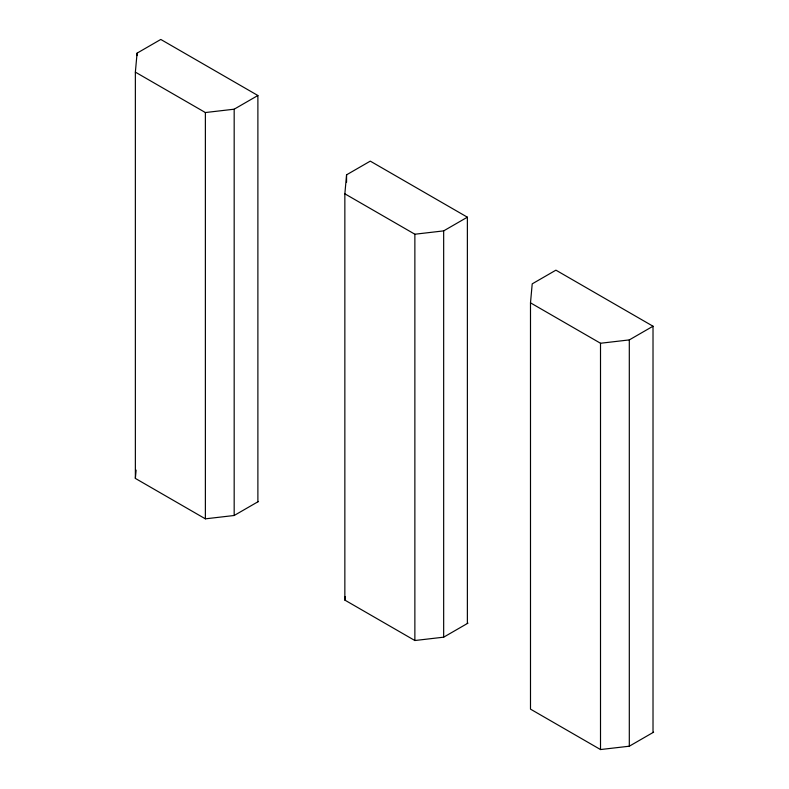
<?xml version="1.0" encoding="UTF-8"?>
<svg xmlns="http://www.w3.org/2000/svg" width="789" height="789" viewBox="0 0 789 789"><rect width="100%" height="100%" fill="white"/><g stroke="black" fill="none" stroke-linecap="round" stroke-linejoin="round"><path stroke-width="1.18" d="M258.506 501.449L234.175 515.493L205.377 518.837L135.363 478.41L135.363 72.124L137.079 53.139L160.788 39.45L257.885 95.508L257.885 501.804M135.363 478.41L136.112 470.106M467.995 623.132L443.665 637.177L414.866 640.52L344.852 600.104L344.852 193.808L346.568 174.823L370.278 161.134L467.374 217.192L467.374 623.488M344.852 600.104L345.178 596.543M653.637 732.162L629.306 746.207L600.508 749.55L530.494 709.133L530.494 302.838L532.21 283.853L555.92 270.163L653.016 326.222L653.016 732.517M135.363 72.124L205.377 112.541L234.175 109.198L257.885 95.508M344.852 193.808L414.866 234.225L443.665 230.881L467.374 217.192M530.494 302.838L600.508 343.254L629.306 339.911L653.016 326.222M629.306 339.911L629.306 746.207M600.508 343.254L600.508 749.55M443.665 230.881L443.665 637.177M414.866 234.225L414.866 640.52M346.568 174.823L346.568 182.21M234.175 109.198L234.175 515.493M205.377 112.541L205.377 518.837M137.079 53.139L137.079 55.605"/></g></svg>
